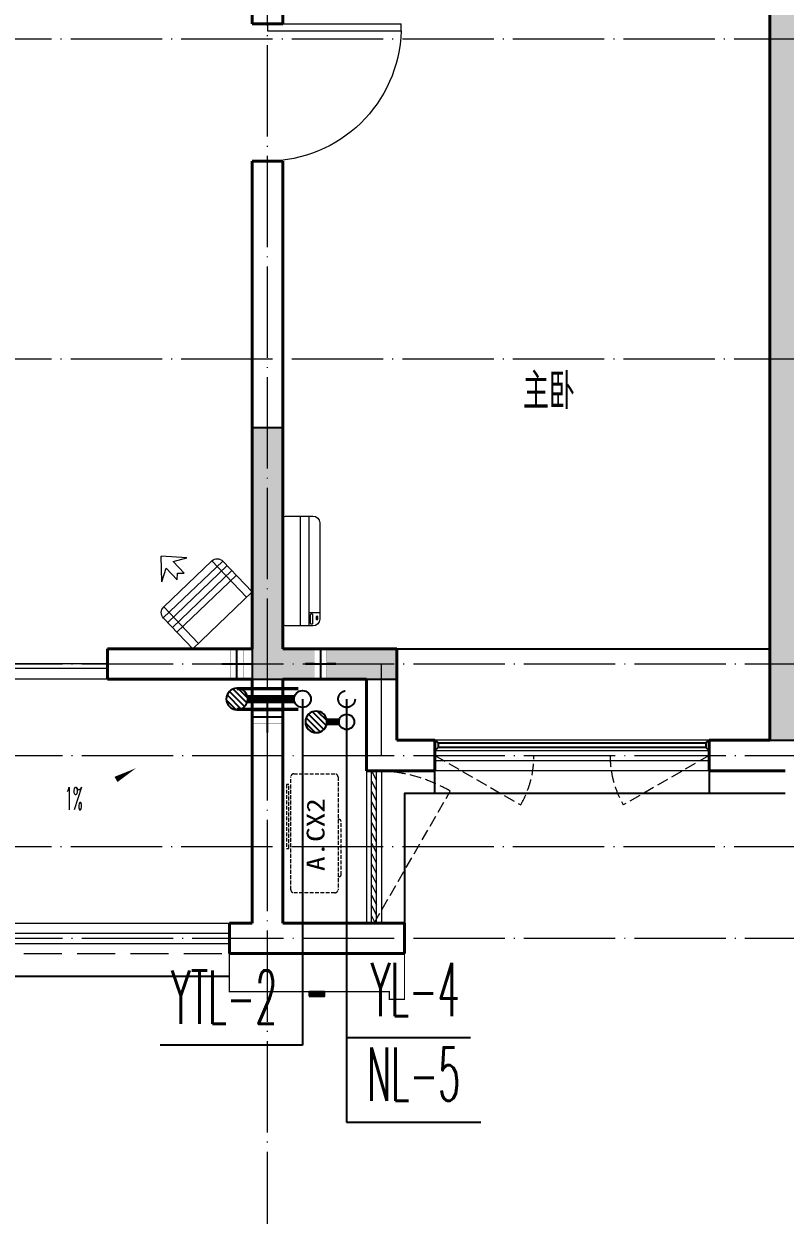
# Model space of a CAD drawing. Extents: x 27938 to 1042331, y -235042 to 1535213.
# Drawn here: x 701817 to 706817, y 594632 to 602449 of the extents above; entities that cross this region are included whole.
import ezdxf

# ---------------------------------------------------------------- set-up
doc = ezdxf.new("R2010")
doc.units = 0
doc.header["$LTSCALE"] = 1000
doc.header["$MEASUREMENT"] = 0
doc.linetypes.add('DASH', pattern=[0.35, 0.25, -0.1])
doc.linetypes.add('DOTE', pattern=[2.42, 2, -0.2, 0.02, -0.2])
for name, color, linetype in [('3-栏杆1', 135, 'Continuous'), ('3.5方案汇报，与郭总、侯月琴确定户型_t8$0$2020.03.04 -1安徽标准化洋房户型(UA）_t8_t8$0$看线', 154, 'Continuous'), ('COLUMN', 9, 'Continuous'), ('DIM_凝结', 3, 'Continuous'), ('DIM_阳台', 132, 'Continuous'), ('DIM_雨水', 3, 'Continuous'), ('EQUIP_地漏', 7, 'Continuous'), ('PIPE-凝结', 150, 'N'), ('PIPE-阳台', 132, 'YT'), ('PUB_TEXT', 4, 'Continuous'), ('VALVE_不分区给水', 7, 'Continuous'), ('VPIPE-凝结', 150, 'Continuous'), ('VPIPE-阳台', 132, 'YT'), ('VPIPE-雨水', 4, 'DASH'), ('保温', 6, 'Continuous'), ('机电标识类', 1, 'Continuous'), ('看线', 251, 'Continuous'), ('立面', 73, 'Continuous'), ('铝合金', 144, 'Continuous')]:
    doc.layers.add(name, color=color, linetype=linetype)
for name, color, linetype, lineweight in [('DOTE', 19, 'DOTE', 9), ('PUB_HATCH', 8, 'Continuous', 9), ('WALL', 9, 'Continuous', 40), ('WINDOW', 8, 'Continuous', 15), ('平面-排水沟', 86, 'Continuous', 15), ('平面-栏杆', 135, 'Continuous', 15), ('平面-看线', 45, 'Continuous', 15), ('平面-空调室内机', 176, 'Continuous', 9), ('平面-空调预留孔', 173, 'Continuous', 15), ('空调', 76, 'Continuous', 13)]:
    doc.layers.add(name, color=color, linetype=linetype, lineweight=lineweight)
doc.styles.add('_TCH_DIM', font='SIMPLEX.shx', dxfattribs={"width": 0.6, "oblique": 10, "bigfont": 'hztxt.shx'})
doc.styles.add('_TWT_SERIAL', font='simplex.shx', dxfattribs={"width": 0.6, "oblique": 10, "height": 3, "bigfont": 'aadri.shx'})
doc.styles.get("Standard").update_dxf_attribs({"font": 'gbenor.shx', "bigfont": 'gbcbig.shx'})
doc.styles.add('黑体', font='simhei.ttf')
doc.linetypes.add('N', pattern='A,3,-0.2,["N",Standard,S=0.25,R=0,X=-0.1,Y=-0.115],-0.2', length=3.4)
doc.linetypes.add('YT', pattern='A,3,-0.2,["YT",Standard,S=0.25,R=0,X=-0.1,Y=-0.115],-0.35', length=3.55)

# ---------------------------------------------------------------- blocks, each defined once
blk = doc.blocks.new('HFHFHFHFTF')
at = {"layer": 'PUB_HATCH'}
blk.add_hatch(color=256, dxfattribs=at).paths.add_polyline_path([(557216.6, 366523.7), (558166.6, 366523.7), (558166.6, 366723.7), (557416.6, 366723.7), (557416.6, 368173.7), (557216.6, 368173.7)])
at = {"layer": 'COLUMN', "color": 8}
for p, q in [((557416.6, 368173.7), (557216.6, 368173.7)), ((557216.6, 368173.7), (557216.6, 366523.7)), ((557416.6, 366723.7), (557416.6, 368173.7)), ((558166.6, 366723.7), (557416.6, 366723.7)), ((558166.6, 366523.7), (558166.6, 366723.7)), ((557216.6, 366523.7), (558166.6, 366523.7))]:
    blk.add_line(p, q, dxfattribs=at)
blk = doc.blocks.new('dongkong')
at = {"color": 0}
blk.add_wipeout([(-603756, 210771), (-603756, 210570.8), (-603836, 210570.8), (-603836, 210771)], dxfattribs=at)
at = {"layer": '机电标识类', "color": 0, "linetype": 'DASH', "ltscale": 400}
for p, q in [((-603796, 210771), (-603796, 210570.8)), ((-603896, 210670.7), (-603696, 210670.7))]:
    blk.add_line(p, q, dxfattribs=at)
at = {"layer": '空调', "color": 0, "linetype": 'DASH', "const_width": 2}
blk.add_lwpolyline([(-603756, 210771), (-603756, 210570.8), (-603836, 210570.8), (-603836, 210771)], close=True, dxfattribs=at)
blk = doc.blocks.new('A$C001338C2')
at = {"color": 0}
for p, q in [((845, 303.6), (55, 303.6)), ((109.1, 214.8), (109.1, 303.6)), ((0, 248.6), (0, 22)), ((900, 22), (900, 248.6)), ((22, 0), (878, 0))]:
    blk.add_line(p, q, dxfattribs=at)
at = {"color": 0, "lineweight": 5}
for p, q in [((900, 214.8), (0, 214.8)), ((900, 143.2), (0, 143.2))]:
    blk.add_line(p, q, dxfattribs=at)
at = {"color": 0}
for points in [[(89.2, 226.4), (22.2, 226.4, -0.414214), (16.7, 231.9), (16.7, 243.1, -0.414214), (22.2, 248.6), (89.2, 248.6, -0.414214), (94.7, 243.1), (94.7, 231.9, -0.414214)], [(73.1, 275), (56.8, 275, -0.414214), (51.3, 280.5), (51.3, 283.4, -0.414214), (56.8, 288.9), (73.1, 288.9, -0.414214), (78.6, 283.4), (78.6, 280.5, -0.414214)]]:
    blk.add_lwpolyline(points, format="xyb", close=True, dxfattribs=at)
for centre, radius, start, end in [((55, 248.6), 55, 90, 180), ((845, 248.6), 55, 360, 90), ((22, 22), 22, 180, 270), ((878, 22), 22, 270, 360)]:
    blk.add_arc(centre, radius, start, end, dxfattribs=at)
blk = doc.blocks.new('ferre')
at = {"layer": '平面-空调预留孔', "color": 0, "linetype": 'DASH', "ltscale": 0.1}
for p, q in [((93392.7, 115403.5), (93392.7, 115393.5)), ((93402.7, 115383.5), (93755.6, 115383.5)), ((93765.6, 115393.5), (93765.6, 115403.5))]:
    blk.add_line(p, q, dxfattribs=at)
blk.add_lwpolyline([(94045.9, 115403.5), (93305.9, 115403.5, -0.414214), (93285.9, 115423.5), (93285.9, 115693.5, -0.414214), (93305.9, 115713.5), (94045.9, 115713.5, -0.414214), (94065.9, 115693.5), (94065.9, 115423.5, -0.414214)], format="xyb", close=True, dxfattribs=at)
blk.add_lwpolyline([(93996.7, 115742.6), (93576.8, 115742.6), (93576.8, 115727.5), (93996.7, 115727.5)], close=True, dxfattribs=at)
for centre, start, end in [((93402.7, 115393.5), 180, 270), ((93755.6, 115393.5), 270, 0)]:
    blk.add_arc(centre, 10, start, end, dxfattribs=at)
at = {"layer": '平面-空调预留孔', "color": 0, "linetype": 'DASH', "ltscale": 0.1, "style": '黑体', "width": 1.2}
blk.add_text('A.CX2', height=117.05, dxfattribs=at).set_placement((93428.3, 115492.1))
blk = doc.blocks.new('fergve')
at = {"layer": '平面-空调预留孔', "color": 8, "linetype": 'DASH', "ltscale": 0.1}
blk.add_blockref('ferre', (25670, -60415.8), dxfattribs=at)
blk = doc.blocks.new('DSFDS')
at = {"layer": '3-栏杆1', "color": 0}
for p, q in [((490702.7, 517230.7), (490682.5, 517248.5)), ((490682.5, 517248.5), (490702.7, 517230.7)), ((492462.2, 517230.6), (490702.7, 517230.7)), ((490702.7, 517230.7), (490702.7, 517201.4)), ((492462.2, 517230.7), (492482.5, 517248.5)), ((492482.5, 517248.5), (492462.2, 517230.7)), ((492462.2, 517230.7), (492462.2, 517201.4)), ((490682.5, 517181.5), (490702.7, 517201.4)), ((490702.7, 517201.4), (492462.2, 517201.3)), ((492462.2, 517201.4), (492482.5, 517181.5)), ((492482.5, 517181.5), (492462.2, 517201.4))]:
    blk.add_line(p, q, dxfattribs=at)
blk = doc.blocks.new('dasdasf1sa2f31as32f')
at = {"color": 0}
for p, q in [((-116, 585.6), (43.3, 640.5)), ((82.7, 476.6), (43.3, 640.5)), ((-22.8, 585.5), (-116, 585.6)), ((-22.8, 585.5), (-73.4, 493.2)), ((32.4, 555.1), (-18.1, 462.9)), ((82.7, 476.6), (32.4, 555.1)), ((-473.5, 259.7), (-339.5, 504)), ((-269.8, 524.3), (-427.7, 236.5)), ((134.6, 245.5), (-338.8, 505.1)), ((-269.8, 524.3), (113.7, 314)), ((-31.3, 504.4), (-73.4, 493.2)), ((-18.1, 462.9), (-31.3, 504.4)), ((72.3, 131.9), (-401.1, 391.6)), ((92.6, 168.8), (-380.9, 428.5)), ((114.7, 208.4), (-359.1, 468.2)), ((113.7, 314), (-44.2, 26.2)), ((0, 0), (-473.5, 259.7)), ((134, 244.4), (0, 0))]:
    blk.add_line(p, q, dxfattribs=at)
for centre, start, end in [((-294.5, 479.4), 61.25933, 151.25933), ((89, 269), 331.25933, 61.25933)]:
    blk.add_arc(centre, 51.3, start, end, dxfattribs=at)
blk = doc.blocks.new('HFTHFFGHFH')
at = {"layer": 'DOTE', "linetype": 'DOTE', "ltscale": 0.3}
for p, q in [((557316.6, 594448.8), (557316.6, 602648.8)), ((587116.6, 602348.8), (534316.6, 602348.8)), ((587116.6, 600248.8), (534316.6, 600248.8)), ((534316.6, 598248.8), (587116.6, 598248.8)), ((558066.6, 597648.8), (558066.6, 598248.8)), ((534316.6, 597648.8), (587116.6, 597648.8)), ((587116.6, 597048.8), (534316.6, 597048.8)), ((534316.6, 596448.8), (587116.6, 596448.8))]:
    blk.add_line(p, q, dxfattribs=at)
blk = doc.blocks.new('A$C04040EB5')
at = {"layer": '保温', "linetype": 'ByBlock', "ltscale": 10}
h = blk.add_hatch(dxfattribs=at)
h.set_pattern_fill('AR-HBONE', color=251, scale=55)
h.set_pattern_definition([(45, (-445516.58, -596848.81), (0, 47.4157523), [100.584, -33.528]), (135, (-445492.87, -596825.102), (3e-15, 47.4157523), [100.584, -33.528])])
edge = h.paths.add_edge_path()
edge.add_line((200, 5000), (200, 7500))
edge.add_line((200, 7500), (0, 7500))
edge.add_line((0, 7500), (0, 5000))
edge.add_line((0, 5000), (200, 5000))
h = blk.add_hatch(dxfattribs=at)
h.set_pattern_fill('AR-HBONE', color=251, scale=55)
h.set_pattern_definition([(45, (-445516.58, -596848.81), (0, 47.4157523), [100.584, -33.528]), (135, (-445492.87, -596825.102), (3e-15, 47.4157523), [100.584, -33.528])])
edge = h.paths.add_edge_path()
edge.add_line((900, 4800), (900, 5000))
edge.add_line((900, 5000), (-700, 5000))
edge.add_line((-700, 5000), (-700, 4800))
edge.add_line((-700, 4800), (900, 4800))
at = {"layer": '保温', "linetype": 'Continuous', "ltscale": 10}
h = blk.add_hatch(dxfattribs=at)
h.set_pattern_fill('HEX', color=251, scale=10, angle=90, style=0)
h.set_pattern_definition([(90, (-503782.47, -516048.461), (-16.49778, 1e-15), [9.525, -19.05]), (210, (-503782.47, -516048.461), (8.24889, -14.2874966), [9.525, -19.05]), (150, (-503782.47, -516038.936), (-8.24889, -14.2874966), [9.525, -19.05])])
edge = h.paths.add_edge_path()
edge.add_line((200, 4800), (0, 4800))
edge.add_line((0, 4800), (0.1, 0))
edge.add_line((0.1, 0), (200.1, 0))
edge.add_line((200.1, 0), (200, 4800))
at = {"layer": '保温', "color": 251, "linetype": 'ByBlock', "ltscale": 10}
for p, q in [((0, 7500), (200, 7500)), ((0, 4800), (200, 4800)), ((0, 0), (200, 0))]:
    blk.add_line(p, q, dxfattribs=at)
blk = doc.blocks.new('$WINLIB2D$00000001')
at = {"color": 0}
for points in [[(-0.5, 0.5), (-0.5, -0.5)], [(-0.5, 0.5), (0.5, 0.5)], [(0.5, -0.5), (0.5, 0.5)], [(0.5, 0.1667), (-0.5, 0.1667)], [(0.5, -0.1667), (-0.5, -0.1667)], [(-0.5, -0.5), (0.5, -0.5)]]:
    blk.add_lwpolyline(points, dxfattribs=at)
blk = doc.blocks.new('$DorLib2D$00000138')
at = {"color": 0, "linetype": 'Continuous'}
for p, q in [((-0.2875, 0), (-0.2875, 0.1538)), ((-0.2875, 0.1538), (0, 0.1538)), ((0, 0.1538), (0, 0)), ((0.2875, 0.1538), (0, 0.1538)), ((0.2875, 0), (0.2875, 0.1538)), ((-0.5, -0.1399), (-0.5, 0)), ((-0.5, 0), (-0.2188, 0)), ((0, 0), (-0.2875, 0)), ((-0.2188, 0), (-0.2188, -0.1399)), ((0, 0), (0.2875, 0)), ((0.2188, 0), (0.2188, -0.1399)), ((0.5, 0), (0.2188, 0)), ((0.5, 0), (0.5, -0.1946)), ((0.5, -0.1399), (0.5, 0)), ((-0.2188, -0.1399), (-0.5, -0.1399)), ((0.2188, -0.1399), (0.5, -0.1399)), ((-0.1857, -0.186), (-0.037, -0.186)), ((-0.037, -0.186), (-0.1019, -0.2583)), ((-0.1019, -0.2583), (-0.1019, -0.186)), ((0.1857, -0.186), (0.037, -0.186)), ((0.037, -0.186), (0.1019, -0.2583)), ((0.1019, -0.2583), (0.1019, -0.186))]:
    blk.add_line(p, q, dxfattribs=at)
blk = doc.blocks.new('$DorLib2D$00000001')
for p, q in [((0.45, 0.975), (0.5, 0.975)), ((0.45, 0), (0.45, 0.975)), ((0.5, 0), (0.5, 0.975)), ((0.5, 0), (0.45, 0))]:
    blk.add_line(p, q)
at = {"lineweight": 13}
blk.add_arc((0.475, 0), 0.975, 91.46928, 180, dxfattribs=at)
blk = doc.blocks.new('$WINLIB2D$00000039')
at = {"color": 0}
for points in [[(-0.5, 0.5), (-0.5, -0.5)], [(0.5, 0.5), (-0.5, 0.5)], [(0.5, -0.5), (0.5, 0.5)], [(-0.5, 0.1667), (0.5, 0.1667)], [(-0.3839, -0.1667), (-0.448, 0.1667)], [(-0.3159, -0.1667), (-0.38, 0.1667)], [(-0.2479, -0.1667), (-0.312, 0.1667)], [(-0.1799, -0.1667), (-0.244, 0.1667)], [(-0.1119, -0.1667), (-0.176, 0.1667)], [(-0.0439, -0.1667), (-0.108, 0.1667)], [(0.0241, -0.1667), (-0.04, 0.1667)], [(0.0921, -0.1667), (0.028, 0.1667)], [(0.16, -0.1667), (0.0959, 0.1667)], [(0.228, -0.1667), (0.1639, 0.1667)], [(0.296, -0.1667), (0.2319, 0.1667)], [(0.364, -0.1667), (0.2999, 0.1667)], [(0.432, -0.1667), (0.3679, 0.1667)], [(0.5, -0.1667), (0.4359, 0.1667)], [(-0.4519, -0.1667), (-0.5, 0.0836)], [(-0.5, -0.1667), (0.5, -0.1667)], [(0.5, -0.5), (-0.5, -0.5)]]:
    blk.add_lwpolyline(points, dxfattribs=at)
blk = doc.blocks.new('$TwtSys$00000141')
for p, q in [((-141, 12), (-15, 138)), ((-141, 12), (-15, 138)), ((-131, -53), (53, 131)), ((-131, -53), (53, 131)), ((-100, -100), (100, 100)), ((-100, -100), (100, 100)), ((-49, -131), (131, 49)), ((-49, -131), (131, 49)), ((17, -138), (138, -17)), ((17, -138), (138, -17))]:
    blk.add_line(p, q)
blk.add_circle((0, 0), 141)
blk.add_circle((0, 0), 141)
blk = doc.blocks.new('$VALVE$00000533')
at = {"ltscale": 0.5, "const_width": 25}
for points in [[(-225, 75), (225, 75)], [(-225, -75), (225, -75)]]:
    blk.add_lwpolyline(points, dxfattribs=at)

msp = doc.modelspace()

# ---------------------------------------------------------------- hatches: boundary and pattern name
at = {"layer": '立面'}
h = msp.add_hatch(dxfattribs=at)
h.set_pattern_fill('ANSI31', color=8, scale=2)
h.set_pattern_definition([(45, (-184533.746, -199496.651), (-2.24506403, 2.24506403), [])])
h.paths.add_polyline_path([(703691.5, 596068.8), (703791.5, 596068.8), (703791.5, 596098.8), (703691.5, 596098.8)])

# ---------------------------------------------------------------- linework, layer by layer
at = {"color": 8, "const_width": 8}
msp.add_lwpolyline([(704316.6, 596348.8), (704316.6, 596048.8), (704216.6, 596048.8), (704216.6, 596098.8), (703166.6, 596098.8), (703166.6, 596348.8)], dxfattribs=at)
at = {"layer": '3.5方案汇报，与郭总、侯月琴确定户型_t8$0$2020.03.04 -1安徽标准化洋房户型(UA）_t8_t8$0$看线', "color": 8, "ltscale": 10}
msp.add_lwpolyline([(704266.6, 598348.8), (706716.6, 598348.8)], dxfattribs=at)
at = {"layer": 'DIM_凝结'}
for p, q in [((703936.6, 597868.8), (703936.6, 595243.2)), ((703936.6, 595243.2), (704817.8, 595243.2))]:
    msp.add_line(p, q, dxfattribs=at)
at = {"layer": 'DIM_阳台'}
for p, q in [((703646.6, 598018.8), (703646.6, 595748.7)), ((703646.6, 595748.7), (702712.6, 595748.7))]:
    msp.add_line(p, q, dxfattribs=at)
at = {"layer": 'DIM_雨水'}
for p, q in [((703936.6, 598018.8), (703936.6, 595797.1)), ((703936.6, 595797.1), (704749.2, 595797.1))]:
    msp.add_line(p, q, dxfattribs=at)
at = {"layer": 'PIPE-凝结', "const_width": 45}
msp.add_lwpolyline([(703886.6, 597868.8), (703807.1, 597868.8)], dxfattribs=at)
at = {"layer": 'VPIPE-凝结'}
msp.add_circle((703936.6, 597868.8), 50, dxfattribs=at)
at = {"layer": 'VPIPE-阳台'}
msp.add_circle((703646.6, 598018.8), 55, dxfattribs=at)
at = {"layer": 'VPIPE-雨水'}
msp.add_circle((703936.6, 598018.8), 55, dxfattribs=at)
at = {"layer": 'WALL', "color": 8}
for p, q in [((703316.6, 602548.8), (703316.6, 602448.8)), ((703516.6, 602448.8), (703516.6, 602548.8)), ((706716.6, 602548.8), (706716.6, 597748.8)), ((703316.6, 602448.8), (703516.6, 602448.8)), ((703516.6, 601548.8), (703316.6, 601548.8)), ((703516.6, 598348.8), (703516.6, 601548.8)), ((702366.6, 598348.8), (702366.6, 598148.8)), ((704266.6, 597748.8), (704266.6, 598348.8)), ((704066.6, 597548.8), (704066.6, 598148.8)), ((704516.6, 597748.8), (704266.6, 597748.8)), ((704516.6, 597548.8), (704516.6, 597748.8)), ((706716.6, 597748.8), (706316.6, 597748.8)), ((706316.6, 597748.8), (706316.6, 597548.8)), ((704066.6, 597548.8), (704516.6, 597548.8)), ((706316.6, 597548.8), (706816.6, 597548.8)), ((703316.6, 596548.8), (703166.6, 596548.8)), ((703166.6, 596348.8), (703166.6, 596548.8)), ((703516.6, 596548.8), (704316.6, 596548.8)), ((704316.6, 596548.8), (704316.6, 596348.8)), ((703416.6, 596348.8), (703166.6, 596348.8)), ((703416.6, 596348.8), (704316.6, 596348.8))]:
    msp.add_line(p, q, dxfattribs=at)
at = {"layer": 'WINDOW'}
msp.add_line((702366.6, 598148.8), (698766.6, 598148.8), dxfattribs=at)
at = {"layer": 'WINDOW', "color": 8, "linetype": 'DASH', "ltscale": 0.3}
for points in [[(704516.6, 597648.8), (705079.7, 597324.2, 0.131485), (705166.6, 597648.8)], [(706316.6, 597648.8), (705753.4, 597324.2, -0.131485), (705666.6, 597648.8)], [(704116.6, 596548.8), (704616.6, 597414.8, 0.131652), (704116.6, 597548.8)]]:
    msp.add_lwpolyline(points, format="xyb", dxfattribs=at)
at = {"layer": '平面-排水沟', "color": 8}
msp.add_lwpolyline([(702255.4, 597397.5, 0, 0, 0), (702552.8, 597565, 0, 40, 0), (702422.1, 597491.4, 0, 0, 0)], format="xyseb", dxfattribs=at)
at = {"layer": '平面-栏杆', "color": 8}
for points in [[(698666.6, 596482.1), (703166.6, 596482.1)], [(698666.6, 596415.5), (703166.6, 596415.5)]]:
    msp.add_lwpolyline(points, dxfattribs=at)
at = {"layer": '平面-看线', "color": 8}
msp.add_lwpolyline([(698666.6, 596548.8), (703166.6, 596548.8)], dxfattribs=at)
at = {"layer": '平面-看线', "color": 8, "linetype": 'DASH'}
msp.add_lwpolyline([(698666.6, 596348.8), (703166.6, 596348.8)], dxfattribs=at)
at = {"layer": '看线', "color": 8, "ltscale": 0.5}
for points in [[(706316.6, 597548.8), (706316.6, 597398.8), (704516.6, 597398.8), (704516.6, 597548.8)], [(706816.6, 597398.8), (704316.6, 597398.8), (704316.6, 596548.8)], [(703166.6, 596198.8), (698666.6, 596198.8)]]:
    msp.add_lwpolyline(points, dxfattribs=at)
at = {"layer": '立面', "color": 8}
msp.add_lwpolyline([(703691.5, 596068.8), (703791.5, 596068.8), (703791.5, 596098.8), (703691.5, 596098.8)], close=True, dxfattribs=at)
at = {"layer": '铝合金', "color": 8}
msp.add_lwpolyline([(703691.5, 596068.8), (703791.5, 596068.8), (703791.5, 596098.8), (703691.5, 596098.8)], close=True, dxfattribs=at)

# ---------------------------------------------------------------- block references
at = {"color": 8}
for name, p in [('HFHFHFHFTF', (146100, 231625.1)), ('A$C04040EB5', (706716.6, 597748.8))]:
    msp.add_blockref(name, p, dxfattribs=at)
at = {"color": 8, "rotation": 90}
msp.add_blockref('fergve', (758867.7, 477792), dxfattribs=at)
at = {"layer": '3-栏杆1', "color": 8, "xscale": -1}
msp.add_blockref('DSFDS', (1196999, 80500.3), dxfattribs=at)
at = {"layer": 'EQUIP_地漏', "xscale": 0.5, "yscale": -0.5, "zscale": 0.5}
msp.add_blockref('$TwtSys$00000141', (703736.6, 597868.8), dxfattribs=at)
at = {"layer": 'WINDOW'}
for name, p, xscale, yscale, zscale, rotation in [('$DorLib2D$00000001', (703416.6, 601998.8), -900, 900, -900, 269.9999999979247), ('$DorLib2D$00000138', (700566.6, 598248.8), -3600, -199.9999999990687, -3600, 180.0000000002223), ('$WINLIB2D$00000001', (705416.6, 597648.8), 1800, 199.9999999990687, 1800, 180.0000000002215), ('$WINLIB2D$00000039', (704116.6, 597048.8), -1000, 100, -1000, 270)]:
    msp.add_blockref(name, p, dxfattribs=dict(at, xscale=xscale, yscale=yscale, zscale=zscale, rotation=rotation))
at = {"layer": '平面-空调预留孔', "color": 8, "xscale": -0.800000000046565, "yscale": 0.800000000046565, "zscale": 0.800000000046565, "rotation": 269.9999997665698}
msp.add_blockref('A$C001338C2', (703516.7, 598498.8), dxfattribs=at)

# ---------------------------------------------------------------- texts
at = {"layer": 'DIM_凝结', "color": 7, "style": '_TWT_SERIAL', "width": 0.48}
msp.add_text('NL-5', height=350, dxfattribs=at).set_placement((704070, 595383.2))
at = {"layer": 'DIM_阳台', "color": 7, "style": '_TWT_SERIAL', "width": 0.48}
msp.add_text('YTL-2', height=350, dxfattribs=at).set_placement((702782.6, 595888.7))
at = {"layer": 'DIM_雨水', "color": 7, "style": '_TWT_SERIAL', "width": 0.48}
msp.add_text('YL-4', height=350, dxfattribs=at).set_placement((704095.2, 595937.1))
at = {"layer": 'PUB_TEXT', "color": 8}
msp.add_text('主卧', height=236.31, dxfattribs=at).set_placement((705094.7, 599921))
at = {"layer": '平面-排水沟', "color": 8, "style": '_TCH_DIM', "width": 0.423529}
msp.add_text('1%', height=148.75, dxfattribs=at).set_placement((702085.5, 597291.1))

# ---------------------------------------------------------------- next in the draw order: block references
at = {"layer": '平面-空调室内机', "color": 8, "ltscale": 0.3, "xscale": -1}
for p, rotation in [((1307012.6, 808919.6), 180), ((492745.9, 1201694.9), 270)]:
    msp.add_blockref('dongkong', p, dxfattribs=dict(at, rotation=rotation))
at = {"layer": '平面-空调室内机', "color": 8, "ltscale": 0.3, "rotation": 180}
msp.add_blockref('dongkong', (99970.6, 808919.6), dxfattribs=at)

# ---------------------------------------------------------------- next in the draw order: linework, layer by layer
at = {"layer": 'PIPE-阳台', "const_width": 55}
msp.add_lwpolyline([(703591.6, 598018.8), (703287.1, 598018.8)], dxfattribs=at)
at = {"layer": 'WALL', "color": 8}
for p, q in [((703316.6, 601548.8), (703316.6, 598348.8)), ((703316.6, 598348.8), (702366.6, 598348.8)), ((702366.6, 598148.8), (703316.6, 598148.8)), ((703316.6, 596548.8), (703316.6, 598148.8)), ((703516.6, 596548.8), (703516.6, 598148.8))]:
    msp.add_line(p, q, dxfattribs=at)

# ---------------------------------------------------------------- next in the draw order: block references
at = {"layer": 'EQUIP_地漏', "xscale": 0.5, "yscale": -0.5, "zscale": 0.5}
msp.add_blockref('$TwtSys$00000141', (703216.6, 598018.8), dxfattribs=at)
at = {"layer": 'VALVE_不分区给水', "xscale": 0.8999999999999999, "yscale": -0.8999999999999999, "zscale": 0.8999999999999999}
msp.add_blockref('$VALVE$00000533', (703416.6, 598018.8), dxfattribs=at)
at = {"layer": '平面-空调室内机', "color": 8, "ltscale": 0.3, "xscale": -1, "rotation": 180}
msp.add_blockref('dongkong', (1307562.7, 808919.6), dxfattribs=at)
at = {"layer": '平面-空调预留孔', "color": 8, "xscale": -1, "rotation": 15.00000000331026}
msp.add_blockref('dasdasf1sa2f31as32f', (702926.4, 598348.8), dxfattribs=at)

# ---------------------------------------------------------------- next in the draw order: linework, layer by layer
at = {"layer": 'WALL', "color": 8}
for p, q in [((704266.6, 598348.8), (703516.6, 598348.8)), ((704066.6, 598148.8), (703516.6, 598148.8))]:
    msp.add_line(p, q, dxfattribs=at)

# ---------------------------------------------------------------- next in the draw order: block references
msp.add_blockref('HFTHFFGHFH', (146100, 0))

doc.saveas('drawing.dxf')
